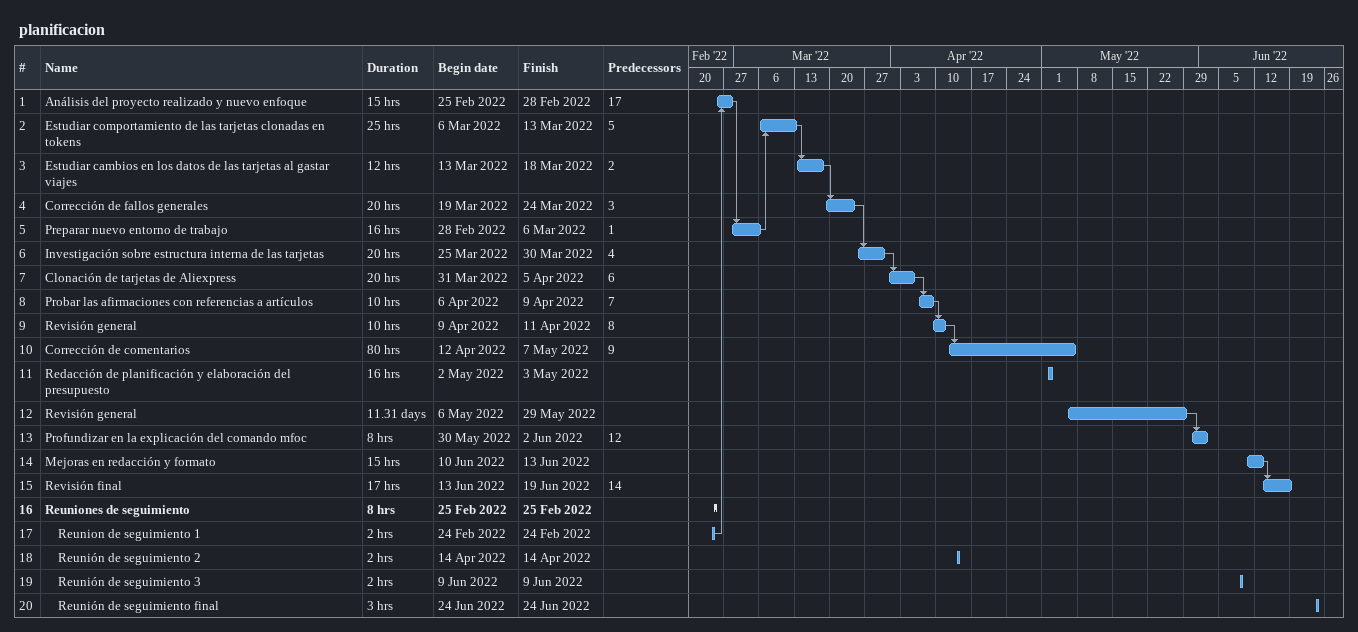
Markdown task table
planificacion

| ID | Level | Task | Duration | Start | Finish | Predecessors |
|---|---|---|---|---|---|---|
| 1 | 1 | Análisis del proyecto realizado y nuevo enfoque | 15h | 2022-02-25 | 2022-02-28 | 17 |
| 2 | 1 | Estudiar comportamiento de las tarjetas clonadas en tokens | 25h | 2022-03-06 | 2022-03-13 | 5 |
| 3 | 1 | Estudiar cambios en los datos de las tarjetas al gastar viajes | 12h | 2022-03-13 | 2022-03-18 | 2 |
| 4 | 1 | Corrección de fallos generales | 20h | 2022-03-19 | 2022-03-24 | 3 |
| 5 | 1 | Preparar nuevo entorno de trabajo | 16h | 2022-02-28 | 2022-03-06 | 1 |
| 6 | 1 | Investigación sobre estructura interna de las tarjetas | 20h | 2022-03-25 | 2022-03-30 | 4 |
| 7 | 1 | Clonación de tarjetas de Aliexpress | 20h | 2022-03-31 | 2022-04-05 | 6 |
| 8 | 1 | Probar las afirmaciones con referencias a artículos | 10h | 2022-04-06 | 2022-04-09 | 7 |
| 9 | 1 | Revisión general | 10h | 2022-04-09 | 2022-04-11 | 8 |
| 10 | 1 | Corrección de comentarios | 80h | 2022-04-12 | 2022-05-07 | 9 |
| 11 | 1 | Redacción de planificación y elaboración del presupuesto | 16h | 2022-05-02 | 2022-05-03 |  |
| 12 | 1 | Revisión general | 11.31d | 2022-05-06 | 2022-05-29 |  |
| 13 | 1 | Profundizar en la explicación del comando mfoc | 8h | 2022-05-30 | 2022-06-02 | 12 |
| 14 | 1 | Mejoras en redacción y formato | 15h | 2022-06-10 | 2022-06-13 |  |
| 15 | 1 | Revisión final | 17h | 2022-06-13 | 2022-06-19 | 14 |
| 16 | 1 | **Reuniones de seguimiento** | 8h | 2022-02-25 | 2022-02-25 |  |
| 17 | 2 | Reunion de seguimiento 1 | 2h | 2022-02-24 | 2022-02-24 |  |
| 18 | 2 | Reunión de seguimiento 2 | 2h | 2022-04-14 | 2022-04-14 |  |
| 19 | 2 | Reunión de seguimiento 3 | 2h | 2022-06-09 | 2022-06-09 |  |
| 20 | 2 | Reunión de seguimiento final | 3h | 2022-06-24 | 2022-06-24 |  |
